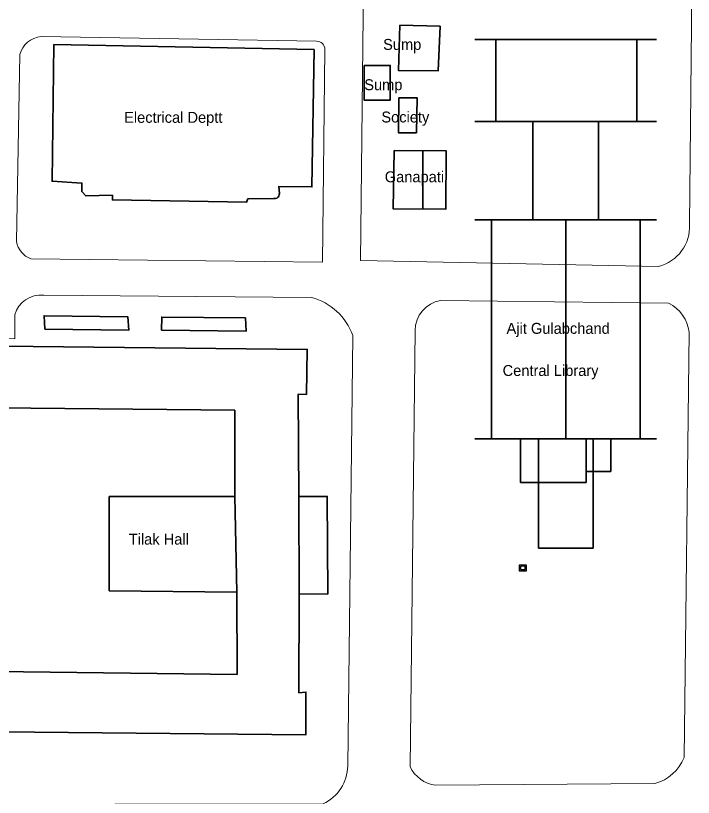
# Model space of a CAD drawing. Header units: millimetres. Extents: x -47 to 2833, y -462 to 688.
# Drawn here: x 354.9 to 478.9, y 368.8 to 511.7 of the extents above; entities that cross this region are included whole.
import ezdxf

# ---------------------------------------------------------------- set-up
doc = ezdxf.new("R2010")
doc.units = ezdxf.units.MM
doc.header["$LTSCALE"] = 0.1
doc.header["$MEASUREMENT"] = 0
doc.layers.add('BOUNDRY', color=140, linetype='Continuous', lineweight=18)
doc.layers.add('BUILT UP', color=1, linetype='Continuous', lineweight=35)
doc.layers.add('H1', color=254, linetype='Continuous')
doc.layers.add('TXT', color=7, linetype='Continuous')
doc.styles.get("Standard").update_dxf_attribs({"font": 'GOTHIC.TTF'})

msp = doc.modelspace()

# ---------------------------------------------------------------- linework, layer by layer
at = {"layer": 'BOUNDRY', "color": 140}
for points in [[(478.70794, 546.28016), (422.6103, 546.81808, 0.194479038), (418.835, 545.33388), (417.96843, 466.90325), (472.47203, 465.84736, 0.361365037), (478.16876, 473.52503), (478.8664, 546.27864)], [(411.45974, 505.50591), (411.01046, 466.59782), (357.64733, 467.20654, -0.254319821), (355.04179, 470.37017), (355.63782, 504.58212, -0.314169517), (359.53937, 507.84519), (409.93124, 507.01936, -0.4017694), (411.45974, 505.50591, 1.75640383)], [(305.2293, 460.86995), (345.06724, 460.66476, -0.363929018), (349.18089, 457.17725), (349.11856, 452.69331), (354.73046, 452.6153), (354.73046, 456.99042, -0.36647082), (360.02676, 460.58287), (409.01988, 460.18237, -0.244630992), (416.56946, 453.20256), (415.63287, 374.51244, -0.28781555), (411.16265, 367.57474), (334.81753, 367.46324), (296.26788, 357.62915), (245.75117, 357.54883)], [(432.60251, 459.60333), (474.34471, 459.10082, -0.256694373), (478.08593, 453.79652), (477.18366, 376.04112, -0.234386005), (471.83457, 371.30545), (431.70131, 370.98577, -0.252917663), (427.04581, 374.35718), (427.95501, 454.11423, -0.360029507), (432.60251, 459.60333, -13.799474143)]]:
    msp.add_lwpolyline(points, format="xyb", dxfattribs=at)
at = {"layer": 'BUILT UP', "color": 1}
for p, q in [((472.11134, 507.32627), (438.91134, 507.32627)), ((442.73193, 492.32627), (442.73193, 507.32627)), ((468.51134, 507.32627), (468.51134, 492.32627)), ((472.11134, 492.32627), (438.91134, 492.32627)), ((449.51134, 492.32627), (449.51134, 474.32627)), ((461.51134, 492.32627), (461.51134, 474.32627)), ((472.11134, 474.32627), (438.91134, 474.32627)), ((441.91134, 474.32627), (441.91134, 434.32627)), ((455.51134, 474.32627), (455.51134, 434.32627)), ((469.11134, 474.32627), (469.11134, 434.32627)), ((313.75502, 440.33943), (395.00044, 439.56996)), ((395.00044, 439.56996), (395.00044, 423.79586)), ((472.11134, 434.32627), (438.91134, 434.32627)), ((447.26134, 434.32627), (447.26134, 426.32627)), ((450.51134, 434.32627), (450.51134, 414.32627)), ((459.26134, 434.32627), (459.26134, 426.32627)), ((460.51134, 414.32627), (460.51134, 434.32627)), ((463.76134, 434.32627), (463.76134, 428.32627)), ((463.76134, 428.32627), (459.26134, 428.32627)), ((459.26134, 426.32627), (447.26134, 426.32627)), ((372.02583, 423.79586), (372.01625, 406.51033)), ((395.00044, 423.79586), (372.02583, 423.79586)), ((406.71994, 423.78547), (406.74045, 405.9892)), ((450.51134, 414.32627), (460.51134, 414.32627)), ((372.01625, 406.51033), (395.32499, 406.25014)), ((395.32499, 406.25014), (395.40361, 391.24138)), ((395.40361, 391.24138), (313.23497, 392.21235))]:
    msp.add_line(p, q, dxfattribs=at)
for points in [[(425.1847, 509.92995), (432.53016, 509.75993), (432.19033, 501.60572), (424.9373, 501.63289), (425.1847, 509.92995)], [(425.00812, 496.65112), (428.35237, 496.65112), (428.19462, 490.28332), (424.91346, 490.28332), (425.00812, 496.65112)], [(424.1422, 487.02693), (433.6327, 486.98241), (433.58257, 476.29726), (423.96314, 476.34238), (424.1422, 487.02693)], [(429.39973, 487.00226), (429.3496, 476.31711)], [(360.22543, 454.35895), (360.10451, 456.81569), (375.42137, 456.61432), (375.5826, 454.15757), (360.22543, 454.35895)], [(396.96126, 456.44923), (397.07511, 454.00347), (381.59321, 454.2126), (381.62735, 456.5783), (396.96126, 456.44923)], [(302.32104, 451.8273), (408.2269, 450.66931), (408.09475, 442.44388), (406.54521, 442.46877), (406.71994, 423.78547), (411.89458, 423.78547), (411.97023, 405.92305), (406.74045, 405.9892), (406.69457, 387.89543), (407.97863, 388.0159), (407.97873, 380.19733), (302.43884, 381.20354), (302.32104, 451.8273)], [(395.00044, 423.79586), (395.32499, 406.25014)]]:
    msp.add_lwpolyline(points, dxfattribs=at)
msp.add_lwpolyline([(361.90195, 506.41375), (409.48527, 505.47679), (409.101, 480.37396), (403.06291, 480.46639), (403.13633, 479.16597, -0.509139949), (402.04513, 478.27391), (397.34972, 478.17479), (397.11825, 477.58009), (372.58994, 477.99612), (372.6044, 478.84817), (367.69983, 478.72183), (367.00529, 479.50833), (367.00529, 481.08132), (361.56473, 481.40764), (361.90195, 506.41375)], format="xyb", dxfattribs=at)
msp.add_lwpolyline([(418.62088, 502.58982), (423.40138, 502.58982), (423.40138, 496.25303), (418.62088, 496.25303)], close=True, dxfattribs=at)
at = {"layer": 'H1'}
for p, q in [((448.34801, 411.23374), (446.98801, 411.23374)), ((446.98801, 411.23374), (446.98801, 410.17374)), ((448.11801, 411.00374), (447.21801, 411.00374)), ((447.21801, 411.00374), (447.21801, 410.40374)), ((447.21801, 410.40374), (448.11801, 410.40374)), ((448.11801, 410.40374), (448.11801, 411.00374)), ((448.34801, 410.17374), (448.34801, 411.23374)), ((446.98801, 410.17374), (448.34801, 410.17374))]:
    msp.add_line(p, q, dxfattribs=at)

# ---------------------------------------------------------------- texts
at = {"layer": 'TXT'}
for s, p in [('Sump', (422.11031, 505.42631)), ('Sump', (418.66224, 498.05976)), ('Electrical Deptt', (374.73232, 492.09192)), ('Society', (421.78937, 492.15172)), ('Ganapati', (422.41542, 481.22021)), ('Ajit Gulabchand', (444.68759, 453.51192)), ('Central Library', (443.97367, 445.80558)), ('Tilak Hall', (375.57417, 414.97655))]:
    msp.add_text(s, height=2, dxfattribs=at).set_placement(p)

doc.saveas('drawing.dxf')
